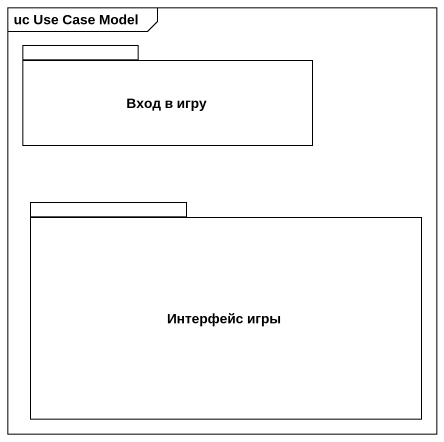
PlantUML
@startuml
mainframe uc Use Case Model
package "Вход в игру" as Вход_в_игру {
}
package "Интерфейс игры" as Интерфейс_игры {
}
@enduml
